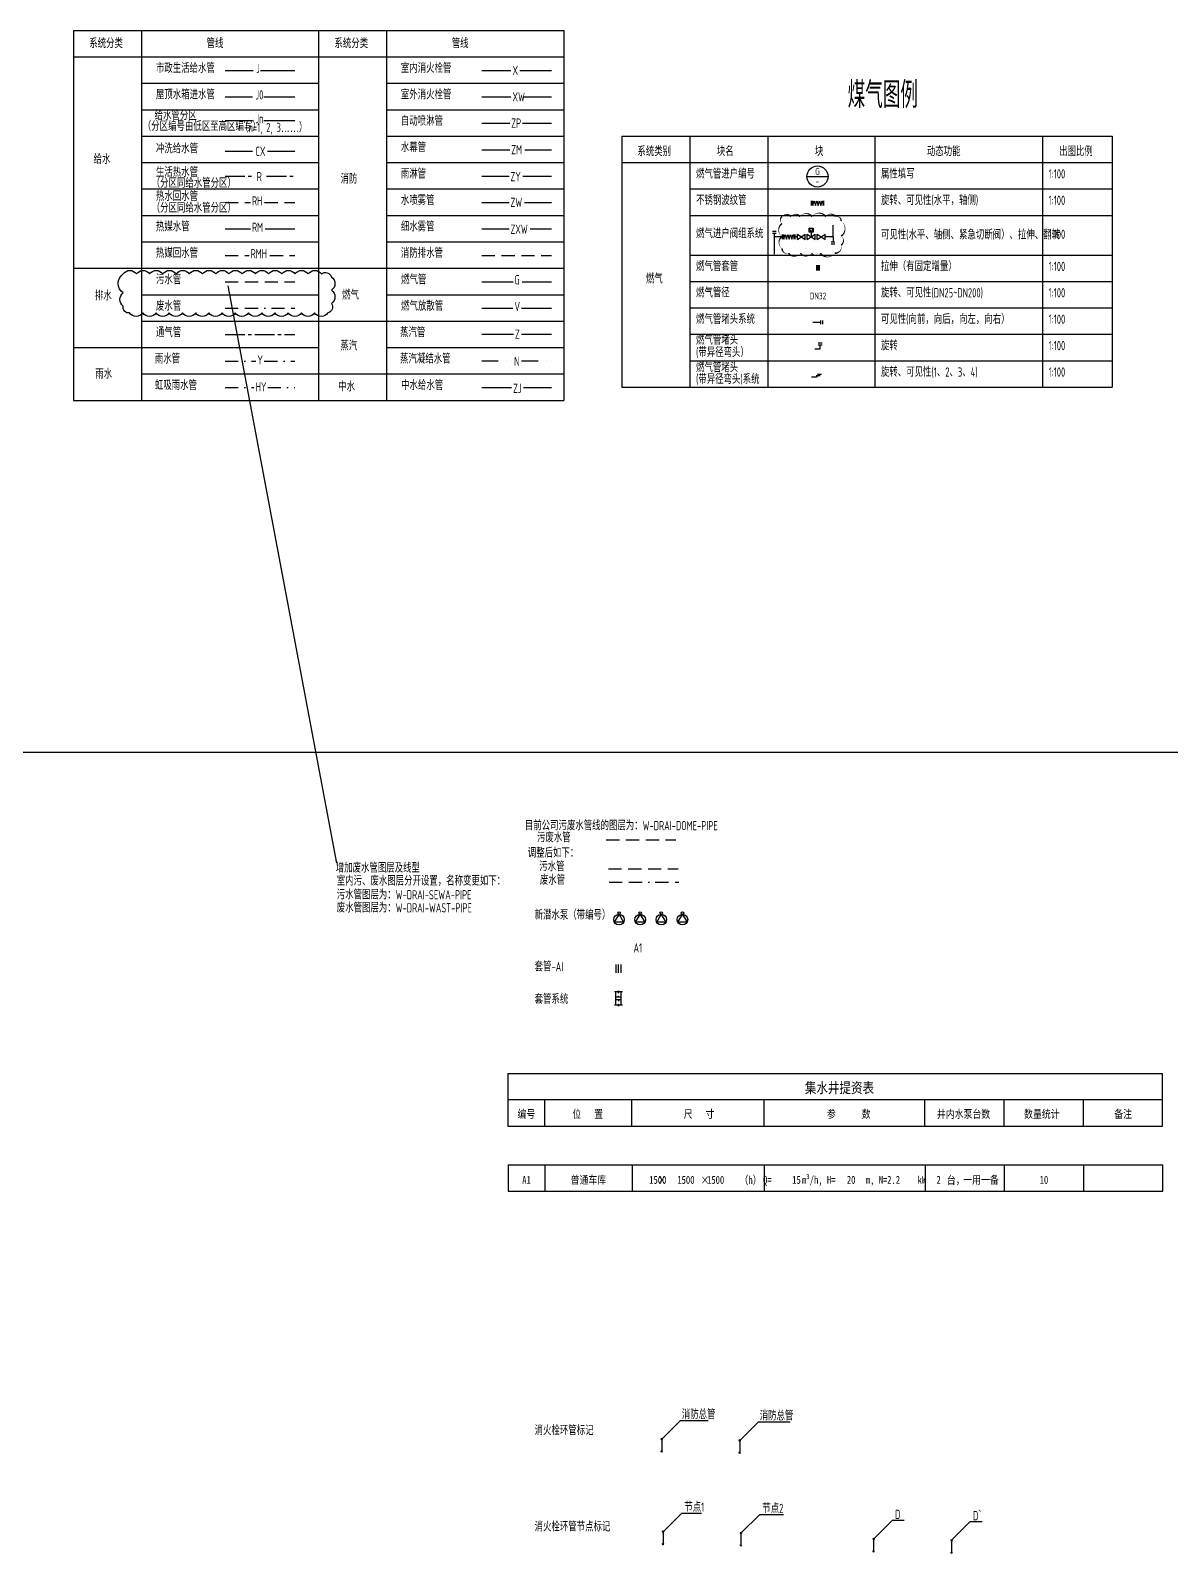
# Model space of a CAD drawing. Extents: x -84241 to 2571207, y -257021 to 1687411.
# Drawn here: x 48859 to 92003, y -87535 to -29891 of the extents above; entities that cross this region are included whole.
import ezdxf
from ezdxf.enums import TextEntityAlignment as Align

# ---------------------------------------------------------------- set-up
doc = ezdxf.new("R2010")
doc.units = 0
doc.header["$LTSCALE"] = 1000
for name, pattern in [('BORDER', [1.75, 0.5, -0.25, 0.5, -0.25, 0, -0.25]), ('CENTER2', [1.125, 0.75, -0.125, 0.125, -0.125]), ('DASHDOT', [1, 0.5, -0.25, 0, -0.25]), ('DASHED', [0.75, 0.5, -0.25]), ('DIVIDE3', [1.579, 0.625, -0.318, 0, -0.318, 0, -0.318])]:
    doc.linetypes.add(name, pattern=pattern)
doc.layers.get('0').update_dxf_attribs({"linetype": 'CONTINUOUS'})
doc.layers.get('Defpoints').update_dxf_attribs({"linetype": 'CONTINUOUS'})
doc.layers.add('20200618更新内容', color=1, linetype='CONTINUOUS', plot=False)
doc.layers.add('W-辅助', color=253, linetype='CONTINUOUS', plot=False)
for name, color, linetype in [('W-BUSH', 231, 'CONTINUOUS'), ('W-DRAI-DOME-PIPE', 4, 'DASHED'), ('W-DRAI-NOTE', 50, 'CONTINUOUS'), ('W-DRAI-VENT-PIPE', 5, 'CENTER2'), ('W-DRAI-WAST-PIPE', 4, 'BORDER'), ('W-EQPM', 40, 'CONTINUOUS'), ('W-FRPT-DRAI-PIPE', 4, 'DASHED'), ('W-FRPT-HYDT-PIPE', 1, 'CONTINUOUS'), ('W-FRPT-NOTE', 60, 'CONTINUOUS'), ('W-FRPT-SPRL-PIPE', 2, 'CONTINUOUS'), ('W-GAS-DIMS', 201, 'CONTINUOUS'), ('W-GAS-EQPM', 200, 'CONTINUOUS'), ('W-GAS-NOTE', 200, 'CONTINUOUS'), ('W-GAS-PIPE', 2, 'CONTINUOUS'), ('W-NOTE', 40, 'CONTINUOUS'), ('W-NOTE-NAME', 40, 'CONTINUOUS'), ('W-RAIN-NOTE', 60, 'CONTINUOUS'), ('W-RAIN-PIPE', 6, 'DASHDOT'), ('W-RECL-PIPE', 6, 'CONTINUOUS'), ('W-WSUP-COOL-PIPE', 3, 'CONTINUOUS'), ('W-WSUP-HOT-PIPE', 6, 'CENTER2'), ('W-WSUP-HOTI-PIPE', 2, 'CONTINUOUS'), ('W-WSUP-HOTR-PIPE', 2, 'BORDER'), ('W-WSUP-NOTE', 40, 'CONTINUOUS')]:
    doc.layers.add(name, color=color, linetype=linetype)
doc.styles.add('TH-STYLE1', font='STFANGSO.TTF', dxfattribs={"width": 0.8})
doc.styles.add('TH-STYLE3', font='tssdeng.shx', dxfattribs={"width": 0.7, "bigfont": 'tssdchn.shx'})

# ---------------------------------------------------------------- blocks, each defined once
blk = doc.blocks.new('*U202')
for p, q in [((0, 90), (0, -90)), ((35, 90), (35, -90)), ((60, -90), (110, 90)), ((110, 90), (160, -90)), ((160, -90), (210, 90)), ((210, 90), (260, -90)), ((260, -90), (310, 90)), ((310, 90), (360, -90)), ((360, -90), (410, 90)), ((410, 90), (435, 0)), ((435, 90), (435, -90)), ((470, 90), (470, -90)), ((35, 0), (60, -90))]:
    blk.add_line(p, q)
blk = doc.blocks.new('*U153')
at = {"layer": 'W-GAS-EQPM'}
for p, q in [((303, -75), (303, 75)), ((378, -75), (378, 75))]:
    blk.add_line(p, q, dxfattribs=at)
at = {"layer": 'W-GAS-PIPE'}
blk.add_line((0, 0), (300, 0), dxfattribs=at)
blk = doc.blocks.new('*U154')
at = {"layer": 'Defpoints'}
blk.add_line((0, 0), (0, -200), dxfattribs=at)
at = {"layer": 'W-BUSH'}
for p, q in [((-50, 0), (-50, -200)), ((50, 0), (50, -200))]:
    blk.add_line(p, q, dxfattribs=at)
blk = doc.blocks.new('*U155')
at = {"layer": 'W-GAS-EQPM'}
for p, q in [((125, 225), (275, 225)), ((125, 150), (275, 150))]:
    blk.add_line(p, q, dxfattribs=at)
at = {"layer": 'W-GAS-PIPE'}
for p, q in [((0, 0), (200, 0)), ((200, 0), (200, 150))]:
    blk.add_line(p, q, dxfattribs=at)
blk = doc.blocks.new('*U156')
at = {"layer": 'W-GAS-EQPM'}
for p, q in [((178, 53), (328, 53)), ((231, 106), (381, 106))]:
    blk.add_line(p, q, dxfattribs=at)
at = {"layer": 'W-GAS-PIPE'}
for p, q in [((0, 0), (200, 0)), ((200, 0), (253, 53))]:
    blk.add_line(p, q, dxfattribs=at)
blk = doc.blocks.new('*U220')
at = {"layer": 'W-GAS-DIMS', "style": 'TH-STYLE3', "width": 0.7}
blk.add_text('DN32', height=250, dxfattribs=at).set_placement((22, 28))
blk = doc.blocks.new('煤气进户管编号')
at = {"layer": 'W-GAS-EQPM'}
blk.add_circle((0, 400), 400, dxfattribs=at)
at = {"layer": 'W-GAS-NOTE'}
blk.add_line((-400, 400), (400, 400), dxfattribs=at)
at = {"layer": 'W-GAS-NOTE', "style": 'TH-STYLE3', "width": 0.7}
blk.add_text('G', height=250, dxfattribs=at).set_placement((0, 594), align=Align.MIDDLE)
at = {"layer": 'W-GAS-NOTE', "style": 'TH-STYLE3', "width": 0.7, "flags": 8}
blk.add_attdef('-', text='', height=250, dxfattribs=at).set_placement((0, 96), align=Align.CENTER)
blk = doc.blocks.new('*U193')
at = {"layer": 'W-NOTE'}
blk.add_lwpolyline([(0, 0), (1074, 0), (1074, 821), (0, 821)], close=True, dxfattribs=at)
blk = doc.blocks.new('*U308')
at = {"layer": 'Defpoints'}
blk.add_lwpolyline([(-1928, 768, 0, 60, -0.520567), (-1598, 768, 0, 60, -0.520567), (-1245, 768, 0, 60, -0.520567), (-792, 768, 0, 60, -0.520567), (-274, 768, 0, 60, -0.520567), (97, 768, 0, 60, -0.520567), (308, 598, 0, 60, -0.520567), (308, 31, 0, 60, -0.520567), (308, -308, 0, 60, -0.520567), (68, -616, 0, 60, -0.520567), (-477, -616, 0, 60, -0.520567), (-812, -616, 0, 60, -0.520567), (-1233, -616, 0, 60, -0.520567), (-1678, -616, 0, 60, -0.520567), (-1928, -437, 0, 60, -0.520567), (-1928, 13, 0, 60, -0.520567), (-1928, 510, 0, 60, -0.520567)], format="xyseb", close=True, dxfattribs=at)
at = {"layer": 'W-GAS-EQPM'}
for p, q in [((-2295, 224), (-2145, 224)), ((-2295, 149), (-2145, 149)), ((-1350, 100), (-1050, -100)), ((-1350, -100), (-1050, 100)), ((-1350, -100), (-1350, 100)), ((-1050, -100), (-1050, 100)), ((-975, -100), (-975, 100)), ((-975, 100), (-675, -100)), ((-975, -100), (-675, 100)), ((-902, 334), (-825, 180)), ((-825, 180), (-748, 334)), ((-825, 180), (-825, 0)), ((-675, -100), (-675, 100)), ((-600, -100), (-600, 100)), ((-600, 100), (-300, -100)), ((-600, -100), (-300, 100)), ((-300, -100), (-300, 100)), ((75, -200), (-75, -200)), ((75, -275), (-75, -275))]:
    blk.add_line(p, q, dxfattribs=at)
blk.add_lwpolyline([(-902, 334), (-748, 334), (-748, 180), (-902, 180)], close=True, dxfattribs=at)
at = {"layer": 'W-GAS-PIPE'}
for p, q in [((-2220, -650), (-2220, 149)), ((-1920, 0), (-2220, 0)), ((-1350, 0), (-1450, 0)), ((0, 0), (-300, 0)), ((0, 0), (0, 450)), ((0, 0), (0, -200))]:
    blk.add_line(p, q, dxfattribs=at)
at = {"layer": 'W-GAS-EQPM'}
blk.add_blockref('*U202', (-1920, 0), dxfattribs=at)
blk = doc.blocks.new('*U606')
for p, q in [((-173, -350), (0, -50)), ((173, -350), (-173, -350)), ((0, -50), (173, -350)), ((627, -350), (800, -50)), ((973, -350), (627, -350)), ((800, -50), (973, -350)), ((1427, -350), (1600, -50)), ((1773, -350), (1427, -350)), ((1600, -50), (1773, -350)), ((2227, -350), (2400, -50)), ((2573, -350), (2227, -350)), ((2400, -50), (2573, -350))]:
    blk.add_line(p, q)
for centre, radius in [((0, 0), 50), ((800, 0), 50), ((1600, 0), 50), ((2400, 0), 50), ((0, -250), 200), ((800, -250), 200), ((1600, -250), 200), ((2400, -250), 200)]:
    blk.add_circle(centre, radius)
at = {"layer": 'W-RAIN-NOTE', "style": 'TH-STYLE3', "width": 0.7}
blk.add_attdef('编号', (548, -1495), '', height=350, dxfattribs=at)
blk = doc.blocks.new('*U613')
at = {"layer": 'W-NOTE'}
for p, q in [((0, 0), (24779, 0)), ((24779, -1000), (24779, 0)), ((0, 0), (0, -2000)), ((1391, -1000), (1391, -2000)), ((4691, -1000), (4691, -2000)), ((9691, -1000), (9691, -2000)), ((9691, -1000), (9691, -2000)), ((15779, -1000), (15779, -2000)), ((18779, -1000), (18779, -2000)), ((21779, -1000), (21779, -2000))]:
    blk.add_line(p, q, dxfattribs=at)
blk.add_lwpolyline([(0, -2000), (24779, -2000), (24779, -1000), (0, -1000)], dxfattribs=at)
at = {"layer": 'W-NOTE', "style": 'TH-STYLE1', "width": 0.8}
blk.add_text('集水井提资表', height=400, dxfattribs=at).set_placement((11246, -861), align=Align.BOTTOM_LEFT)
at = {"layer": 'W-NOTE', "color": 1, "style": 'TH-STYLE1', "width": 0.8}
blk.add_text('编号', height=300, dxfattribs=at).set_placement((371, -1684))
at = {"layer": 'W-NOTE', "style": 'TH-STYLE1', "width": 0.8}
for s, p in [('位   置', (2447, -1684)), ('尺   寸', (6661, -1684)), ('参      数', (12083, -1684)), ('井内水泵台数', (16244, -1684)), ('数量统计', (19542, -1684)), ('备注', (22955, -1684))]:
    blk.add_text(s, height=300, dxfattribs=at).set_placement(p)
blk = doc.blocks.new('*U420')
for p, q in [((-100, 0), (-100, -350)), ((100, 0), (100, -350))]:
    blk.add_line(p, q)
at = {"layer": 'Defpoints'}
blk.add_line((0, 0), (0, -350), dxfattribs=at)
blk = doc.blocks.new('*U640')
at = {"layer": 'W-NOTE'}
for p, q in [((0, 0), (24779, 0)), ((1396, 0), (1396, -1000)), ((18779, 0), (18779, -1000)), ((21779, 0), (21779, -1000)), ((0, 0), (0, -1000)), ((4691, 0), (4691, -1000)), ((9691, 0), (9691, -1000)), ((15779, 0), (15779, -1000))]:
    blk.add_line(p, q, dxfattribs=at)
blk.add_lwpolyline([(0, -1000), (24779, -1000), (24779, 0)], dxfattribs=at)
at = {"layer": 'W-NOTE', "style": 'TH-STYLE1', "width": 0.8}
for s, p in [('    ×        ×       （h）', (7298, -822)), ('Q=       m³/h, H=       m, N=       kW', (12735, -814)), ('台，', (16942, -822)), ('一用一备', (17897, -814))]:
    blk.add_text(s, height=300, dxfattribs=at).set_placement(p, align=Align.BOTTOM_CENTER)
at = {"layer": 'W-NOTE', "color": 1, "style": 'TH-STYLE1', "width": 0.8}
blk.add_attdef('集水井编号', text='', height=300, dxfattribs=at).set_placement((698, -814), align=Align.BOTTOM_CENTER)
at = {"layer": 'W-NOTE', "style": 'TH-STYLE1', "width": 0.8}
for tag, p in [('位置', (3041, -814)), ('长', (5667, -814)), ('宽', (6730, -814)), ('深', (7854, -814)), ('流量', (10916, -814)), ('扬程', (12982, -814)), ('电量', (14590, -814)), ('井内水泵台数', (16294, -814)), ('数量统计', (20279, -814)), ('备注', (23293, -814))]:
    blk.add_attdef(tag, text='', height=300, dxfattribs=at).set_placement(p, align=Align.BOTTOM_CENTER)
blk = doc.blocks.new('*U507')
for p, q in [((-50, 250), (0, 250)), ((0, 250), (0, -249)), ((0, 250), (81, 250)), ((0, 50), (200, 50)), ((100, 290), (81, 250)), ((100, 290), (100, 210)), ((100, 210), (119, 250)), ((100, 50), (100, 100)), ((119, 250), (200, 250)), ((200, 250), (200, -250)), ((200, 250), (250, 250)), ((-50, -250), (0, -250)), ((0, -50), (200, -50)), ((0, -250), (81, -250)), ((100, -210), (81, -250)), ((100, -50), (100, -100)), ((100, -210), (100, -290)), ((100, -290), (119, -250)), ((119, -250), (200, -250)), ((200, -250), (250, -250))]:
    blk.add_line(p, q)
blk = doc.blocks.new('*U558')
at = {"layer": 'W-辅助'}
h = blk.add_hatch(color=256, dxfattribs=at)
h.dxf.hatch_style = 1
h.paths.add_polyline_path([(-2157, -707, 0.198912), (-2172, -672), (-2207, -707), (-2207, -757, 0.414214)], flags=17)
h.paths.add_polyline_path([(-2257, -707, 1), (-2157, -707, 1)])
h = blk.add_hatch(color=256, dxfattribs=at)
h.dxf.hatch_style = 1
h.paths.add_polyline_path([(-2157, -707, 0.198912), (-2172, -672), (-2207, -707), (-2207, -757, 0.414214)])
h = blk.add_hatch(color=256, dxfattribs=at)
h.dxf.hatch_style = 1
h.paths.add_polyline_path([(793, -757, 0.198912), (778, -722), (743, -757), (743, -807, 0.414214)], flags=17)
h.paths.add_polyline_path([(693, -757, 1), (793, -757, 1)])
h = blk.add_hatch(color=256, dxfattribs=at)
h.dxf.hatch_style = 1
h.paths.add_polyline_path([(793, -757, 0.198912), (778, -722), (743, -757), (743, -807, 0.414214)])
for p, q in [((-1500, 0), (-2207, -707)), ((-1500, 0), (-450, 0)), ((1450, -50), (743, -757)), ((1450, -50), (2650, -50)), ((-2207, -707), (-2207, -1207)), ((743, -757), (743, -1257)), ((-2207, -1207), (-2237, -1155)), ((-2207, -1207), (-2177, -1155)), ((743, -1257), (713, -1205)), ((743, -1257), (773, -1205))]:
    blk.add_line(p, q, dxfattribs=at)
at = {"layer": 'W-辅助', "style": 'TH-STYLE3', "width": 0.7}
for p in [(-1450, 50), (1500, 0)]:
    blk.add_text('消防总管', height=350, dxfattribs=at).set_placement(p)
blk = doc.blocks.new('*U563')
at = {"layer": 'W-辅助'}
h = blk.add_hatch(color=256, dxfattribs=at)
h.dxf.hatch_style = 1
h.paths.add_polyline_path([(-2157, -707, 1), (-2257, -707, 1)])
h = blk.add_hatch(color=256, dxfattribs=at)
h.dxf.hatch_style = 1
h.paths.add_polyline_path([(793, -757, 1), (693, -757, 1)])
for p, q in [((-1500, 0), (-2207, -707)), ((-1500, 0), (-1050, 0)), ((1450, -50), (743, -757)), ((1450, -50), (1900, -50))]:
    blk.add_line(p, q)
for p, q in [((-2207, -707), (-2207, -1207)), ((743, -757), (743, -1257)), ((-2207, -1207), (-2237, -1155)), ((-2207, -1207), (-2177, -1155)), ((743, -1257), (713, -1205)), ((743, -1257), (773, -1205))]:
    blk.add_line(p, q, dxfattribs=at)
at = {"char_height": 350, "attachment_point": 7, "style": 'TH-STYLE3'}
for s, insert in [('D', (-1400, 50)), ('D`', (1550, 0))]:
    blk.add_mtext_dynamic_manual_height_columns(s, width=345.66, gutter_width=1000, heights=[0], dxfattribs=dict(at, insert=insert))
blk = doc.blocks.new('*U562')
at = {"layer": 'W-辅助'}
h = blk.add_hatch(color=256, dxfattribs=at)
h.dxf.hatch_style = 1
h.paths.add_polyline_path([(-2157, -707, 1), (-2257, -707, 1)])
h = blk.add_hatch(color=256, dxfattribs=at)
h.dxf.hatch_style = 1
h.paths.add_polyline_path([(793, -757, 1), (693, -757, 1)])
for p, q in [((-1500, 0), (-2207, -707)), ((-1500, 0), (-750, 0)), ((1450, -50), (743, -757)), ((1450, -50), (2350, -50))]:
    blk.add_line(p, q)
for p, q in [((-2207, -707), (-2207, -1207)), ((743, -757), (743, -1257)), ((-2207, -1207), (-2237, -1155)), ((-2207, -1207), (-2177, -1155)), ((743, -1257), (713, -1205)), ((743, -1257), (773, -1205))]:
    blk.add_line(p, q, dxfattribs=at)
at = {"style": 'TH-STYLE3', "width": 0.7}
for tag, p in [('节点1', (-1400, 50)), ('节点2', (1550, 0))]:
    blk.add_attdef(tag, p, '', height=350, dxfattribs=at)

msp = doc.modelspace()

# ---------------------------------------------------------------- linework, layer by layer
for p, q in [((50481.5662, -29890.8299), (69037.8242, -29890.8299)), ((50481.5662, -29890.8299), (50481.5662, -43890.8299)), ((53058.5728, -29890.8299), (53058.5728, -43890.8299)), ((59759.6952, -29890.8299), (59759.6952, -43890.8299)), ((62336.7018, -29890.8299), (62336.7018, -43890.8299)), ((69037.8242, -29890.8299), (69037.8242, -43890.8299)), ((50481.5662, -30890.8299), (59759.6952, -30890.8299)), ((59759.6952, -30890.8299), (69037.8242, -30890.8299)), ((53058.5728, -31890.8299), (59759.6952, -31890.8299)), ((62336.7018, -31890.8299), (69037.8242, -31890.8299)), ((53058.5728, -32890.8299), (59759.6952, -32890.8299)), ((62336.7018, -32890.8299), (69037.8242, -32890.8299)), ((53058.5728, -33890.8299), (59759.6952, -33890.8299)), ((62336.7018, -33890.8299), (69037.8242, -33890.8299)), ((71237.8242, -33890.8299), (89794.0823, -33890.8299)), ((71237.8242, -33890.8299), (71237.8242, -43390.8299)), ((73814.8308, -33890.8299), (73814.8308, -43390.8299)), ((76762.086, -33890.8299), (76762.086, -43390.8299)), ((80812.9106, -33890.8299), (80812.9106, -43390.8299)), ((87157.5657, -33890.8299), (87157.5657, -43390.8299)), ((89794.0823, -33890.8299), (89794.0823, -43390.8299)), ((53058.5728, -34890.8299), (59759.6952, -34890.8299)), ((62336.7018, -34890.8299), (69037.8242, -34890.8299)), ((71237.8242, -34890.8299), (89794.0823, -34890.8299)), ((53058.5728, -35890.8299), (59759.6952, -35890.8299)), ((62336.7018, -35890.8299), (69037.8242, -35890.8299)), ((73814.8308, -35890.8299), (89794.0823, -35890.8299)), ((53058.5728, -36890.8299), (59759.6952, -36890.8299)), ((62336.7018, -36890.8299), (69037.8242, -36890.8299)), ((73814.8308, -36890.8299), (89794.0823, -36890.8299)), ((53058.5728, -37890.8299), (59759.6952, -37890.8299)), ((62336.7018, -37890.8299), (69037.8242, -37890.8299)), ((73814.8308, -38390.8299), (89794.0823, -38390.8299)), ((50481.5662, -38890.8299), (59759.6952, -38890.8299)), ((59759.6952, -38890.8299), (69037.8242, -38890.8299)), ((73814.8308, -39390.8299), (89794.0823, -39390.8299)), ((53058.5728, -39890.8299), (59759.6952, -39890.8299)), ((53058.5728, -39890.8299), (59759.6952, -39890.8299)), ((62336.7018, -39890.8299), (69037.8242, -39890.8299)), ((53058.5728, -40890.8299), (59759.6952, -40890.8299)), ((53058.5728, -40890.8299), (59759.6952, -40890.8299)), ((59759.6952, -40890.8299), (69037.8242, -40890.8299)), ((73814.8308, -40390.8299), (89794.0823, -40390.8299)), ((73814.8308, -41390.8299), (89794.0823, -41390.8299)), ((50481.5662, -41890.8299), (59759.6952, -41890.8299)), ((62336.7018, -41890.8299), (69037.8242, -41890.8299)), ((62336.7018, -41890.8299), (69037.8242, -41890.8299)), ((73814.8308, -42390.8299), (89794.0823, -42390.8299)), ((53058.5728, -42890.8299), (59759.6952, -42890.8299)), ((59759.6952, -42890.8299), (69037.8242, -42890.8299)), ((71237.8242, -43390.8299), (89794.0823, -43390.8299)), ((50481.5662, -43890.8299), (69037.8242, -43890.8299))]:
    msp.add_line(p, q)
at = {"layer": '20200618更新内容'}
msp.add_line((56322.4732, -39550.1998), (60444.7504, -61408.751), dxfattribs=at)
msp.add_lwpolyline([(52369.6117, -39103.0239, -0.52056705), (52869.6117, -39103.0239, -0.52056705), (53369.6117, -39103.0239, -0.52056705), (53869.6117, -39103.0239, -0.52056705), (54369.6117, -39103.0239, -0.52056705), (54869.6117, -39103.0239, -0.52056705), (55369.6117, -39103.0239, -0.52056705), (55869.6117, -39103.0239, -0.52056705), (56369.6117, -39103.0239, -0.52056705), (56869.6117, -39103.0239, -0.52056705), (57369.6117, -39103.0239, -0.52056705), (57869.6117, -39103.0239, -0.52056705), (58369.6117, -39103.0239, -0.52056705), (58869.6117, -39103.0239, -0.52056705), (59369.6117, -39103.0239, -0.52056705), (59869.6117, -39103.0239, -0.52056705), (60250.3932, -39222.2423, -0.52056705), (60250.3932, -39722.2423, -0.52056705), (60250.3932, -40222.2423, -0.52056705), (60110.9085, -40582.7576, -0.52056705), (59610.9085, -40582.7576, -0.52056705), (59110.9085, -40582.7576, -0.52056705), (58610.9085, -40582.7576, -0.52056705), (58110.9085, -40582.7576, -0.52056705), (57610.9085, -40582.7576, -0.52056705), (57110.9085, -40582.7576, -0.52056705), (56610.9085, -40582.7576, -0.52056705), (56110.9085, -40582.7576, -0.52056705), (55610.9085, -40582.7576, -0.52056705), (55110.9085, -40582.7576, -0.52056705), (54610.9085, -40582.7576, -0.52056705), (54110.9085, -40582.7576, -0.52056705), (53610.9085, -40582.7576, -0.52056705), (53110.9085, -40582.7576, -0.52056705), (52610.9085, -40582.7576, -0.52056705), (52369.6117, -40324.0543, -0.52056705), (52369.6117, -39824.0543, -0.52056705)], format="xyb", close=True, dxfattribs=at)
at = {"layer": 'W-DRAI-DOME-PIPE'}
for p, q in [((56225.01, -39403.492), (58860.1484, -39403.492)), ((70645.1319, -60520.2253), (73280.2703, -60520.2253)), ((70730.9661, -61620.1135), (73366.1045, -61620.1135))]:
    msp.add_line(p, q, dxfattribs=at)
at = {"layer": 'W-DRAI-VENT-PIPE'}
msp.add_line((56225.01, -41403.492), (58860.1484, -41403.492), dxfattribs=at)
at = {"layer": 'W-DRAI-WAST-PIPE'}
msp.add_line((56225.01, -40403.492), (58860.1484, -40403.492), dxfattribs=at)
at = {"layer": 'W-DRAI-WAST-PIPE', "linetype": 'BORDER'}
msp.add_line((70754.9174, -62129.4275), (73390.0558, -62129.4275), dxfattribs=at)
at = {"layer": 'W-FRPT-DRAI-PIPE'}
msp.add_line((65935.2778, -38403.492), (68570.4162, -38403.492), dxfattribs=at)
at = {"layer": 'W-FRPT-HYDT-PIPE'}
for p, q in [((65935.2778, -31403.492), (67041.8642, -31403.492)), ((67374.7809, -31403.492), (68570.4162, -31403.492)), ((65935.2778, -32403.492), (67041.8642, -32403.492)), ((67508.9621, -32403.492), (68570.4162, -32403.492))]:
    msp.add_line(p, q, dxfattribs=at)
at = {"layer": 'W-FRPT-SPRL-PIPE'}
for p, q in [((65935.2778, -33403.492), (66999.449, -33403.492)), ((67476.6081, -33403.492), (68570.4162, -33403.492)), ((65935.2778, -34403.492), (66999.0702, -34403.492)), ((67564.5626, -34403.492), (68570.4162, -34403.492)), ((65935.2778, -35403.492), (66969.9886, -35403.492)), ((67485.9356, -35403.492), (68570.4162, -35403.492)), ((65935.2778, -36403.492), (66968.2838, -36403.492)), ((67556.7308, -36403.492), (68570.4162, -36403.492)), ((65935.2778, -37403.492), (66968.2838, -37403.492)), ((67768.246, -37403.492), (68570.4162, -37403.492))]:
    msp.add_line(p, q, dxfattribs=at)
at = {"layer": 'W-GAS-PIPE'}
for p, q in [((65935.2778, -39403.492), (67127.6155, -39403.492)), ((67466.3655, -39403.492), (68570.4162, -39403.492)), ((65935.2778, -40403.492), (67112.767, -40403.492)), ((67444.8503, -40403.492), (68570.4162, -40403.492))]:
    msp.add_line(p, q, dxfattribs=at)
at = {"layer": 'W-RAIN-PIPE'}
for p, q in [((56225.01, -42403.492), (57382.6493, -42403.492)), ((57705.9827, -42403.492), (58860.1484, -42403.492)), ((56225.01, -43403.492), (57315.5335, -43403.492)), ((57837.6548, -43403.492), (58860.1484, -43403.492))]:
    msp.add_line(p, q, dxfattribs=at)
at = {"layer": 'W-RECL-PIPE'}
for p, q in [((65935.2778, -43403.492), (67059.4852, -43403.492)), ((67518.1211, -43403.492), (68570.4162, -43403.492))]:
    msp.add_line(p, q, dxfattribs=at)
at = {"layer": 'W-WSUP-COOL-PIPE'}
for p, q in [((56225.01, -31403.492), (57286.2506, -31403.492)), ((57562.2355, -31403.492), (58860.1484, -31403.492)), ((56225.01, -32403.492), (57261.7572, -32403.492)), ((57689.92, -32403.492), (58860.1484, -32403.492)), ((56225.01, -33303.492), (57261.7572, -33303.492)), ((57689.92, -33303.492), (58860.1484, -33303.492))]:
    msp.add_line(p, q, dxfattribs=at)
at = {"layer": 'W-WSUP-COOL-PIPE', "color": 5}
for p, q in [((56225.01, -34453.4098), (57261.7572, -34453.4098)), ((57833.7564, -34453.4098), (58860.1484, -34453.4098))]:
    msp.add_line(p, q, dxfattribs=at)
at = {"layer": 'W-WSUP-HOT-PIPE'}
for p, q in [((56225.01, -35403.492), (57317.3284, -35403.492)), ((57795.1572, -35403.492), (58860.1484, -35403.492))]:
    msp.add_line(p, q, dxfattribs=at)
at = {"layer": 'W-WSUP-HOTI-PIPE'}
for p, q in [((56225.01, -37403.492), (57187.0523, -37403.492)), ((57742.0523, -37403.492), (58860.1484, -37403.492)), ((65935.2778, -41390.8299), (67140.0412, -41390.8299)), ((67440.5336, -41390.8299), (68570.4162, -41390.8299))]:
    msp.add_line(p, q, dxfattribs=at)
at = {"layer": 'W-WSUP-HOTI-PIPE', "linetype": 'DIVIDE3'}
for p, q in [((65935.2778, -42390.8299), (67105.565, -42390.8299)), ((67442.118, -42390.8299), (68570.4162, -42390.8299))]:
    msp.add_line(p, q, dxfattribs=at)
at = {"layer": 'W-WSUP-HOTR-PIPE'}
for p, q in [((56225.01, -36403.492), (57187.4311, -36403.492)), ((57716.522, -36403.492), (58860.1484, -36403.492)), ((56225.01, -38403.492), (57134.8533, -38403.492)), ((57917.1261, -38403.492), (58860.1484, -38403.492))]:
    msp.add_line(p, q, dxfattribs=at)

# ---------------------------------------------------------------- block references
msp.add_blockref('*U613', (66918.5144, -69365.7549))
msp.add_blockref('*U640', (66933.2775, -72817.7774)).add_auto_attribs({'集水井编号': 'A1', '位置': '普通车库', '长': '1500', '宽': '1500', '深': '1500', '流量': '15', '扬程': '20', '电量': '2.2', '井内水泵台数': '2', '数量统计': '10'})
at = {"layer": 'W-BUSH'}
msp.add_blockref('*U154', (78655.4383, -38773.2188), dxfattribs=at)
at = {"layer": 'W-BUSH', "xscale": 0.8999999999999999, "yscale": 0.8999999999999999, "zscale": 0.8999999999999999}
msp.add_blockref('*U420', (71105.218, -65238.997), dxfattribs=at)
at = {"layer": 'W-BUSH', "rotation": 180}
msp.add_blockref('*U507', (71215.9958, -66531.7205, 0.0408), dxfattribs=at)
at = {"layer": 'W-EQPM'}
msp.add_blockref('*U606', (71131.4896, -63293.932), dxfattribs=at).add_auto_attribs({'编号': 'A1'})
at = {"layer": 'W-FRPT-NOTE'}
for name, p in [('*U558', (74956.1938, -82496.413)), ('*U563', (82975.4171, -86277.3981))]:
    msp.add_blockref(name, p, dxfattribs=at)
msp.add_blockref('*U562', (75004.7381, -86001.5255), dxfattribs=at).add_auto_attribs({'节点1': '节点1', '节点2': '节点2'})
at = {"layer": 'W-GAS-DIMS'}
msp.add_blockref('*U220', (78324.2441, -40092.7437), dxfattribs=at)
at = {"layer": 'W-GAS-EQPM'}
ref = msp.add_blockref('煤气进户管编号', (78641.336, -35818.1764), dxfattribs=at)
ref.add_attrib('-', '-', dxfattribs={"layer": 'W-GAS-NOTE', "height": 250, "style": 'TH-STYLE3', "width": 0.7}).set_placement((78641.336, -35721.9415), align=Align.CENTER)
for name, p in [('*U308', (79230.0128, -37705.8269)), ('*U202', (78405.2911, -36426.853)), ('*U153', (78463.2166, -40936.6847)), ('*U155', (78540.1127, -41938.9935)), ('*U156', (78412.2377, -42999.6621))]:
    msp.add_blockref(name, p, dxfattribs=at)
at = {"layer": 'W-NOTE', "xscale": 100, "yscale": 100, "zscale": 100}
msp.add_blockref('*U193', (25842.8928, -57205.0415), dxfattribs=at)

# ---------------------------------------------------------------- texts
at = {"layer": '20200618更新内容', "style": 'TH-STYLE3', "width": 0.7}
for s, p in [('增加废水管图层及线型', (60411.3629, -61762.2906)), ('室内污、废水图层分开设置，名称变更如下：', (60450.7873, -62250.9678)), ('污水管图层为：W-DRAI-SEWA-PIPE', (60450.7873, -62776.7587)), ('废水管图层为：W-DRAI-WAST-PIPE', (60450.7873, -63271.0023))]:
    msp.add_text(s, height=350, dxfattribs=at).set_placement(p)
at = {"layer": 'W-DRAI-NOTE', "style": 'TH-STYLE3', "width": 0.7}
msp.add_text('ZJ', height=350, dxfattribs=at).set_placement((67122.0501, -43607.59))
at = {"layer": 'W-FRPT-NOTE', "style": 'TH-STYLE3', "width": 0.7}
for s, p in [('X', (67100.3002, -31575.7915)), ('XW', (67100.3002, -32575.7915)), ('ZP', (67051.6733, -33572.4043)), ('ZM', (67051.6733, -34577.9118)), ('ZY', (67022.2129, -35595.9584)), ('ZW', (67022.2129, -36570.7585)), ('ZXW', (67022.2129, -37588.4466))]:
    msp.add_text(s, height=350, dxfattribs=at).set_placement(p)
at = {"layer": 'W-GAS-NOTE', "style": 'TH-STYLE3', "width": 0.7}
for s, p in [('G', (67175.3319, -39503.2264)), ('V', (67175.3319, -40514.0965))]:
    msp.add_text(s, height=350, dxfattribs=at).set_placement(p)
at = {"layer": 'W-NOTE', "style": 'TH-STYLE3', "width": 0.7}
for s, p in [('系统分类', (51083.9551, -30557.1455)), ('管线', (55522.6846, -30557.1455)), ('系统分类', (60362.0841, -30557.1455)), ('管线', (64800.8136, -30557.1455)), ('市政生活给水管', (53607.1151, -31493.717)), ('室内消火栓管', (62875.9855, -31493.717)), ('屋顶水箱进水管', (53607.1151, -32493.717)), ('室外消火栓管', (62875.9855, -32493.717)), ('（分区编号由低区至高区编写）', (53111.2602, -33690.9682)), ('给水管分区', (53557.238, -33284.58)), ('（n=1, 2, 3……）', (56790.3135, -33737.7475)), ('自动喷淋管', (62875.9855, -33493.717)), ('给水', (51249.9228, -34942.0207)), ('冲洗给水管', (53607.1151, -34538.308)), ('水幕管', (62875.9855, -34493.717)), ('系统类别', (71827.4222, -34644.0865)), ('块名', (74833.5948, -34644.0865)), ('块', (78548.4786, -34644.0865)), ('动态功能', (82781.6954, -34644.0865)), ('出图比例', (87785.4641, -34644.0865)), ('生活热水管', (53607.1151, -35430.4668)), ('雨淋管', (62875.9855, -35493.717)), ('燃气管进户编号 ', (74046.2642, -35493.717)), ('属性填写', (81044.344, -35493.717)), ('1:100', (87388.9991, -35493.717)), ('（分区同给水管分区）', (53446.109, -35843.9882)), ('消防', (60593.7386, -35684.5769)), ('热水回水管', (53607.1151, -36341.8864)), ('水喷雾管', (62875.9855, -36493.717)), ('不锈钢波纹管', (74046.2642, -36493.717)), ('旋转、可见性(水平，轴侧)', (81044.344, -36493.717)), ('1:100', (87388.9991, -36493.717)), ('（分区同给水管分区）', (53446.109, -36782.5208)), ('热媒水管', (53607.1151, -37493.717)), ('细水雾管', (62875.9855, -37493.717)), ('燃气进户阀组系统', (74046.2642, -37753.3504)), ('可见性(水平、轴侧、紧急切断阀）、拉伸、翻转', (81044.344, -37799.5288)), ('1:100', (87388.9991, -37778.6871)), ('热媒回水管', (53607.1151, -38493.717)), ('消防排水管', (62875.9855, -38493.717)), ('燃气管套管', (74046.2642, -38993.717)), ('拉伸（有固定增量）', (81044.344, -38993.717)), ('污水管', (53607.1151, -39493.717)), ('燃气管', (62885.2441, -39493.717)), ('燃气', (72148.6204, -39465.8471)), ('1:100', (87388.9991, -38993.717)), ('排水', (51295.1675, -40107.5487)), (' 燃气', (60503.6002, -40079.0215)), ('燃气管径', (74046.2642, -39993.717)), ('旋转、可见性(DN25~DN200)', (81044.344, -39993.717)), ('1:100', (87388.9991, -39993.717)), ('废水管', (53607.1151, -40493.717)), ('燃气放散管', (62885.2441, -40493.717)), ('燃气管堵头系统', (74046.2642, -40993.717)), ('可见性(向前，向后，向左，向右）', (81044.344, -40993.717)), ('1:100', (87388.9991, -40993.717)), ('通气管', (53607.1151, -41493.717)), ('蒸汽管', (62844.7368, -41493.717)), ('燃气管堵头', (74046.2642, -41780.8678)), ('蒸汽', (60588.7739, -42000.369)), ('(带异径弯头）', (74046.2642, -42249.2674)), ('旋转', (81044.344, -41993.717)), ('1:100', (87388.9991, -41993.717)), ('雨水管', (53566.6078, -42493.717)), ('蒸汽凝结水管', (62844.7368, -42493.717)), ('燃气管堵头', (74046.2642, -42823.084)), ('旋转、可见性(1、2、3、4)', (81044.344, -42993.717)), ('1:100', (87388.9991, -42993.717)), ('雨水', (51310.6448, -43066.868)), ('虹吸雨水管', (53566.6078, -43493.717)), ('中水', (60503.6002, -43543.6045)), ('中水给水管', (62885.2441, -43493.717)), ('(带异径弯头)系统', (74046.2642, -43263.592)), ('目前公司污废水管线的图层为：W-DRAI-DOME-PIPE', (67566.5416, -60159.466)), ('污废水管', (68027.2369, -60610.4503)), ('调整后如下：', (67679.2604, -61193.2673)), ('污水管', (68113.0712, -61710.3385)), ('废水管', (68137.0225, -62219.6525)), ('新潜水泵（带编号）', (67937.6185, -63542.912)), ('套管-AI', (67937.6185, -65499.5949)), ('套管系统', (67937.6185, -66728.8155)), ('消火栓环管标记', (67937.6185, -83050.4561)), ('消火栓环管节点标记', (67937.6185, -86695.9461))]:
    msp.add_text(s, height=350, dxfattribs=at).set_placement(p)
at = {"layer": 'W-NOTE-NAME', "style": 'TH-STYLE3', "width": 0.7}
msp.add_text('煤气图例  ', height=1000, dxfattribs=at).set_placement((79784.3747, -32828.3182))
at = {"layer": 'W-RAIN-NOTE', "style": 'TH-STYLE3', "width": 0.7}
for s, p in [('Y', (57444.93, -42538.4503)), ('HY', (57377.8142, -43555.3947))]:
    msp.add_text(s, height=350, dxfattribs=at).set_placement(p)
at = {"layer": 'W-WSUP-NOTE', "style": 'TH-STYLE3', "width": 0.7}
for s, p in [('J', (57396.0722, -31503.8095)), ('J0', (57371.5788, -32503.8095)), ('Jn', (57371.5788, -33403.8095)), ('CX', (57371.5788, -34639.0259)), ('R', (57419.9031, -35597.4199)), ('RH', (57241.6815, -36515.9928)), ('RM', (57241.6815, -37514.4694)), ('RMH', (57189.4826, -38514.4694)), ('Z', (67192.2655, -41560.6297)), ('N', (67162.6374, -42586.3351))]:
    msp.add_text(s, height=350, dxfattribs=at).set_placement(p)

doc.saveas('drawing.dxf')
